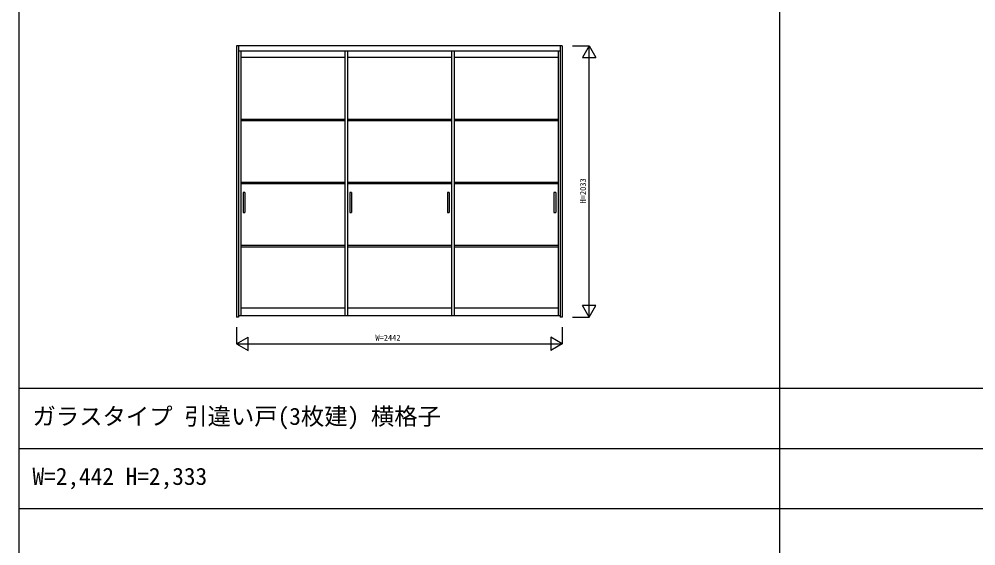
# Model space of a CAD drawing. Units: millimetres, scale not verified. Extents: x -14341 to 14340, y -10000 to 10000.
# Drawn here: x -14341 to -7171, y -3681 to 266 of the extents above; entities that cross this region are included whole.
import ezdxf
from ezdxf.enums import TextEntityAlignment as Align

# ---------------------------------------------------------------- set-up
doc = ezdxf.new("R2010")
doc.units = ezdxf.units.MM
doc.header["$LTSCALE"] = 50
for name, color, linetype in [('0-0_0', 7, 'Continuous'), ('0-1_YKK_A1', 4, 'Continuous'), ('0-4_YKK_F1', 7, 'Continuous'), ('0-5_YKK_N1', 2, 'Continuous')]:
    doc.layers.add(name, color=color, linetype=linetype)
doc.styles.add('ＭＳ ゴシック', font='')
doc.styles.get('ＭＳ ゴシック').set_extended_font_data('MS Gothic')

msp = doc.modelspace()

# ---------------------------------------------------------------- linework, layer by layer
at = {"layer": '0-1_YKK_A1'}
for p, q in [((-10270.3, 66.5), (-12712.3, 66.5)), ((-12712.3, 66.5), (-12712.3, -1966.5)), ((-12697.3, 66.5), (-12697.3, -1966.5)), ((-10285.3, 27.5), (-12697.3, 27.5)), ((-12680.3, 27.5), (-12680.3, -1957.5)), ((-11900.8, 27.5), (-11900.8, -1957.5)), ((-11880.8, 27.5), (-11880.8, -1957.5)), ((-11101.55, 27.5), (-11101.55, -1957.5)), ((-11081.55, 27.5), (-11081.55, -1957.5)), ((-10302.3, 27.5), (-10302.3, -1957.5)), ((-10285.3, 66.5), (-10285.3, -1966.5)), ((-10270.3, 66.5), (-10270.3, -1966.5)), ((-11900.8, -21.5), (-12680.3, -21.5)), ((-11101.55, -21.5), (-11880.8, -21.5)), ((-10302.3, -21.5), (-11081.55, -21.5)), ((-12680.3, -482), (-11900.8, -482)), ((-12680.3, -494), (-11900.8, -494)), ((-11880.8, -482), (-11101.55, -482)), ((-11880.8, -494), (-11101.55, -494)), ((-11081.55, -482), (-10302.3, -482)), ((-11081.55, -494), (-10302.3, -494)), ((-12680.3, -954.5), (-11900.8, -954.5)), ((-12680.3, -966.5), (-11900.8, -966.5)), ((-11880.8, -954.5), (-11101.55, -954.5)), ((-11880.8, -966.5), (-11101.55, -966.5)), ((-11081.55, -954.5), (-10302.3, -954.5)), ((-11081.55, -966.5), (-10302.3, -966.5)), ((-12649.8, -1032.5), (-12662.8, -1032.5)), ((-12662.8, -1032.5), (-12662.8, -1182.5)), ((-12649.8, -1032.5), (-12649.8, -1182.5)), ((-11850.3, -1032.5), (-11863.3, -1032.5)), ((-11863.3, -1032.5), (-11863.3, -1182.5)), ((-11850.3, -1032.5), (-11850.3, -1182.5)), ((-11119.05, -1032.5), (-11132.05, -1032.5)), ((-11132.05, -1032.5), (-11132.05, -1182.5)), ((-11119.05, -1032.5), (-11119.05, -1182.5)), ((-10319.8, -1032.5), (-10332.8, -1032.5)), ((-10332.8, -1032.5), (-10332.8, -1182.5)), ((-10319.8, -1032.5), (-10319.8, -1182.5)), ((-12662.8, -1182.5), (-12649.8, -1182.5)), ((-11863.3, -1182.5), (-11850.3, -1182.5)), ((-11132.05, -1182.5), (-11119.05, -1182.5)), ((-10332.8, -1182.5), (-10319.8, -1182.5)), ((-12680.3, -1427), (-11900.8, -1427)), ((-11880.8, -1427), (-11101.55, -1427)), ((-11081.55, -1427), (-10302.3, -1427)), ((-12680.3, -1439), (-11900.8, -1439)), ((-11880.8, -1439), (-11101.55, -1439)), ((-11081.55, -1439), (-10302.3, -1439)), ((-11900.8, -1899.5), (-12680.3, -1899.5)), ((-11101.55, -1899.5), (-11880.8, -1899.5)), ((-10302.3, -1899.5), (-11081.55, -1899.5)), ((-12697.3, -1966.5), (-12712.3, -1966.5)), ((-10285.3, -1957.5), (-12697.3, -1957.5)), ((-10270.3, -1966.5), (-10285.3, -1966.5))]:
    msp.add_line(p, q, dxfattribs=at)
at = {"layer": '0-4_YKK_F1'}
for p, q in [((-14341.3, -10000), (-14341.3, 10000)), ((-8641.3, -10000), (-8641.3, 9500)), ((-14341.3, -2500), (14158.7, -2500)), ((-14341.3, -2950), (14158.7, -2950)), ((-14341.3, -3400), (14158.7, -3400))]:
    msp.add_line(p, q, dxfattribs=at)
at = {"layer": '0-5_YKK_N1'}
for p, q in [((-10195.3, 66.5), (-10070.3, 66.5)), ((-10070.3, 66.5), (-10120.3, -20.1)), ((-10070.3, -1966.5), (-10070.3, 66.5)), ((-10070.3, 66.5), (-10020.3, -20.1)), ((-10120.3, -20.1), (-10020.3, -20.1)), ((-10070.3, -1966.5), (-10120.3, -1879.9)), ((-10020.3, -1879.9), (-10120.3, -1879.9)), ((-10070.3, -1966.5), (-10020.3, -1879.9)), ((-10195.3, -1966.5), (-10070.3, -1966.5)), ((-12712.3, -2041.5), (-12712.3, -2166.5)), ((-10270.3, -2041.5), (-10270.3, -2166.5)), ((-12712.3, -2166.5), (-12625.7, -2116.5)), ((-12625.7, -2216.5), (-12625.7, -2116.5)), ((-10270.3, -2166.5), (-10356.9, -2116.5)), ((-10356.9, -2116.5), (-10356.9, -2216.5)), ((-12712.3, -2166.5), (-10270.3, -2166.5)), ((-12712.3, -2166.5), (-12625.7, -2216.5)), ((-10270.3, -2166.5), (-10356.9, -2216.5))]:
    msp.add_line(p, q, dxfattribs=at)

# ---------------------------------------------------------------- texts
at = {"layer": '0-0_0', "style": 'ＭＳ ゴシック'}
for s, p in [('ガラスタイプ 引違い戸(3枚建) 横格子', (-14241.3, -2812.5)), ('W=2,442 H=2,333', (-14241.3, -3262.5))]:
    msp.add_text(s, height=128.3, dxfattribs=at).set_placement(p, align=Align.BOTTOM_LEFT)
at = {"layer": '0-5_YKK_N1', "style": 'ＭＳ ゴシック'}
msp.add_text('H=2033', height=43.99, rotation=90, dxfattribs=at).set_placement((-10080.3, -1115), align=Align.BOTTOM_LEFT)
msp.add_text('W=2442', height=43.99, dxfattribs=at).set_placement((-11671.3, -2156.5), align=Align.BOTTOM_LEFT)

doc.saveas('drawing.dxf')
